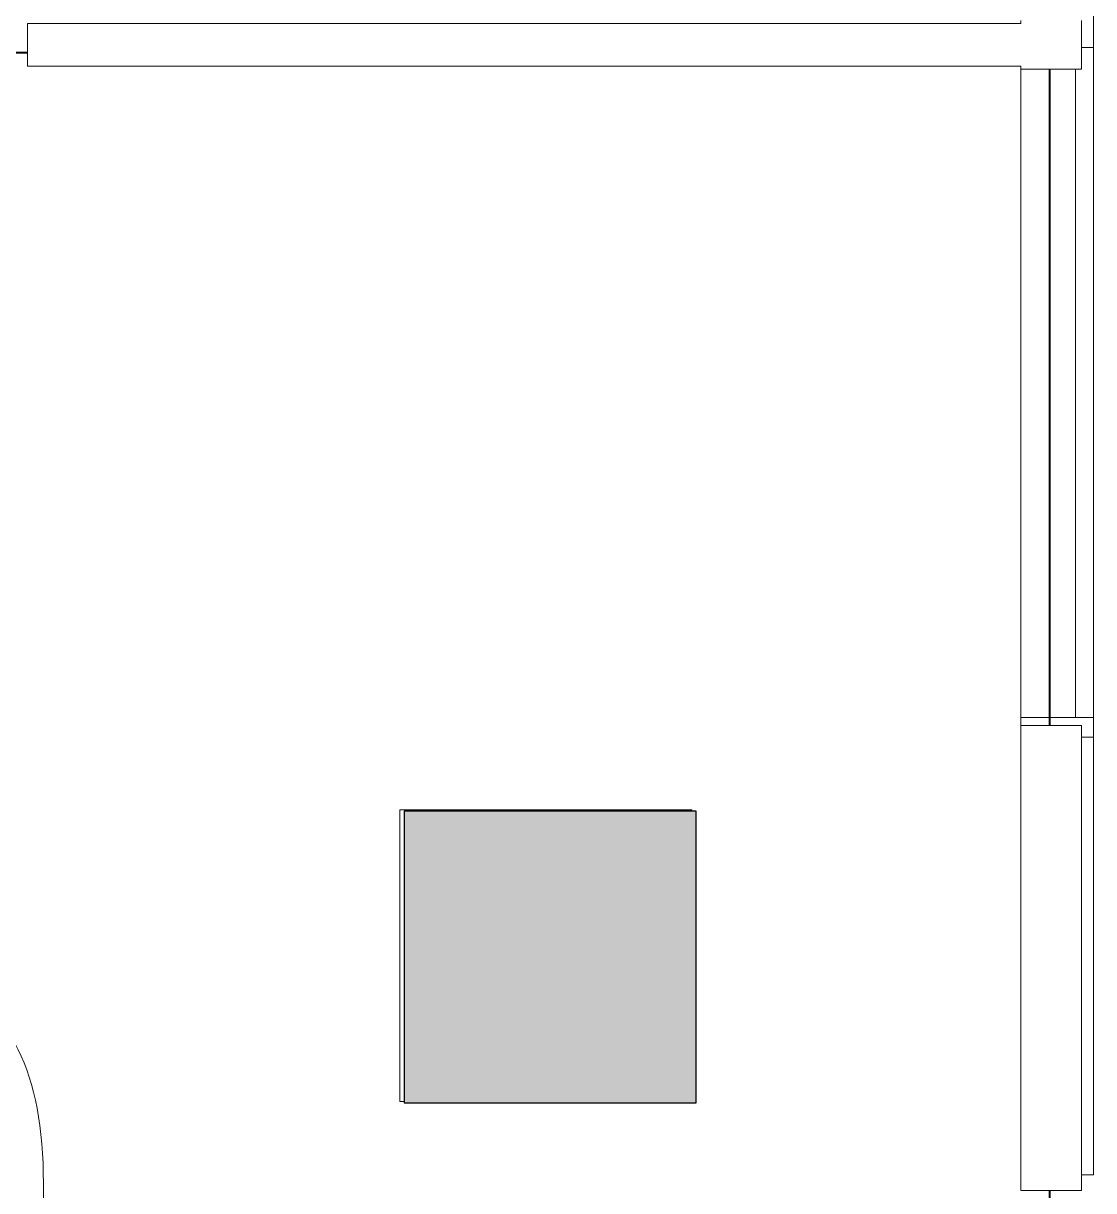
# Model space of a CAD drawing. Header units: inches. Extents: x 920 to 2661, y -647 to 1865.
# Drawn here: x 2572.7 to 2660.7, y 755.6 to 851.6 of the extents above; entities that cross this region are included whole.
import ezdxf

# ---------------------------------------------------------------- set-up
doc = ezdxf.new("R2010")
doc.units = ezdxf.units.IN
doc.header["$MEASUREMENT"] = 0
doc.linetypes.add('Dash', pattern=[0.25, 0.125, -0.125])
doc.linetypes.add('IMPORT-Double Dash 3_8_', pattern=[1, 0.375, -0.125, 0.125, -0.125, 0.125, -0.125])
for name, color, linetype, lineweight in [('A-COLS', 52, 'Continuous', 18), ('A-GLAZ', 151, 'Continuous', 18), ('basebuilding_dwg', 8, 'Continuous', 9), ('I-FURN', 30, 'Continuous', 9), ('I-FURN-HDLN', 30, 'Dash', 9), ('I-WALL', 2, 'Continuous', 18)]:
    doc.layers.add(name, color=color, linetype=linetype, lineweight=lineweight)

# ---------------------------------------------------------------- blocks, each defined once
blk = doc.blocks.new('Frameless opening with glazing - 36_ x 84_-4272587-FIRST FLOOR CONSTRUCTION')
at = {"layer": 'A-GLAZ', "lineweight": 40}
blk.add_line((-19.5, -0.625), (16.5, -0.625), dxfattribs=at)
blk = doc.blocks.new('Table-Teknion-Zones_ZNTCC-R2013 - Counter Height_ 36_ x 72__ No Cut-Out-4442897-FIRST FLOOR CONSTRUCTION')
at = {"layer": 'I-FURN'}
for p, q in [((22.977, 18), (-22.977, 18)), ((-35.9, 0.851), (-35.9, -0.851)), ((35.9, -0.851), (35.9, 0.851)), ((-22.977, -18), (22.977, -18))]:
    blk.add_line(p, q, dxfattribs=at)
for points in [[(-22.977, 18), (-26.423, 18), (-31.937, 16.171), (-35.383, 9.311), (-35.9, 3.137), (-35.9, 0.851)], [(35.9, 0.851), (35.9, 5.424), (34.522, 12.741), (29.352, 17.314), (24.7, 18), (22.977, 18)], [(-35.9, -0.851), (-35.9, -5.424), (-34.522, -12.741), (-29.352, -17.314), (-24.7, -18), (-22.977, -18)], [(22.977, -18), (26.423, -18), (31.937, -16.171), (35.383, -9.311), (35.9, -3.137), (35.9, -0.851)]]:
    blk.add_open_spline(points, degree=3, knots=[0, 0, 0, 0, 0.4, 0.8, 1, 1, 1, 1], dxfattribs=at)
at = {"layer": 'I-FURN-HDLN'}
for p, q in [((20.5, 9.5), (-20.5, 9.5)), ((-20.494, 3.173), (20.494, 3.173)), ((20.494, -3.173), (-20.494, -3.173)), ((-20.5, -9.5), (20.5, -9.5))]:
    blk.add_line(p, q, dxfattribs=at)
for points in [[(-20.5, 9.5), (-28.973, 9.5), (-28.926, -0.007), (-28.973, -9.5), (-20.5, -9.5)], [(-20.494, -3.173), (-22.82, -3.173), (-22.82, 0), (-22.82, 3.173), (-20.494, 3.173)], [(20.494, 3.173), (22.82, 3.173), (22.82, 0), (22.82, -3.173), (20.494, -3.173)]]:
    blk.add_open_spline(points, degree=3, dxfattribs=at)
blk.add_open_spline([(20.5, -9.5), (28.973, -9.5), (28.927, -0.007), (28.972, 9.5), (20.5, 9.5)], degree=3, knots=[0, 0, 0, 0, 0.763145, 1.526281, 1.526281, 1.526281, 1.526281], dxfattribs=at)
blk = doc.blocks.new('Frameless opening with glazing - 58_ x 84_ 2-4768495-FIRST FLOOR CONSTRUCTION')
at = {"layer": 'A-GLAZ', "lineweight": 40}
blk.add_line((-28.5, 0.125), (25.5, 0.125), dxfattribs=at)
blk = doc.blocks.new('basebuilding_dwg-4266169-FIRST FLOOR CONSTRUCTION')
at = {"lineweight": 9}
for p, q in [((2138.663, 849.614), (2137.675, 849.614)), ((2132.675, 847.831), (2132.675, 793.831)), ((2137.163, 847.831), (2137.163, 794.498)), ((2132.663, 794.498), (2138.663, 794.498)), ((2137.675, 792.873), (2138.663, 792.873))]:
    blk.add_line(p, q, dxfattribs=at)
at = {"lineweight": 9, "flags": 128}
for points in [[(2137.675, 756.873), (2138.663, 756.873), (2138.663, 794.498), (2138.663, 1187.31), (2138.663, 1226.498), (2137.675, 1226.498)], [(2105.615, 786.8), (2105.615, 786.902), (2081.615, 786.902), (2081.615, 762.902), (2081.968, 762.902)]]:
    blk.add_lwpolyline(points, dxfattribs=at)

msp = doc.modelspace()

# ---------------------------------------------------------------- hatches: boundary and pattern name
at = {"layer": 'A-COLS'}
msp.add_hatch(color=250, dxfattribs=at).paths.add_polyline_path([(2627.997, 762.8), (2627.997, 786.8), (2603.997, 786.8), (2603.997, 762.8)], flags=0)

# ---------------------------------------------------------------- linework, layer by layer
at = {"layer": 'A-COLS', "color": 8, "lineweight": 30}
for p, q in [((2627.997, 786.8), (2603.997, 786.8)), ((2603.997, 786.8), (2603.997, 762.8)), ((2627.997, 762.8), (2627.997, 786.8)), ((2603.997, 762.8), (2627.997, 762.8))]:
    msp.add_line(p, q, dxfattribs=at)
at = {"layer": 'I-WALL'}
for p, q in [((2654.704, 851.831), (2654.704, 851.581)), ((2659.704, 847.831), (2659.704, 851.831)), ((2654.704, 851.581), (2573.02, 851.581)), ((2573.02, 851.581), (2573.02, 848.081)), ((2573.02, 848.081), (2654.704, 848.081)), ((2654.704, 848.081), (2654.704, 847.831)), ((2654.704, 847.831), (2659.704, 847.831)), ((2654.704, 793.831), (2654.704, 755.581)), ((2659.704, 793.831), (2654.704, 793.831)), ((2659.704, 755.581), (2659.704, 793.831)), ((2654.704, 755.581), (2659.704, 755.581))]:
    msp.add_line(p, q, dxfattribs=at)

# ---------------------------------------------------------------- block references
at = {"layer": 'A-GLAZ'}
msp.add_blockref('Frameless opening with glazing - 36_ x 84_-4272587-FIRST FLOOR CONSTRUCTION', (2556.52, 849.831), dxfattribs=at)
at = {"layer": 'A-GLAZ', "rotation": 89.99999999999993}
for p in [(2657.204, 822.331), (2657.204, 730.081)]:
    msp.add_blockref('Frameless opening with glazing - 58_ x 84_ 2-4768495-FIRST FLOOR CONSTRUCTION', p, dxfattribs=at)
at = {"layer": 'basebuilding_dwg', "color": 250, "linetype": 'IMPORT-Double Dash 3_8_', "lineweight": 18}
msp.add_blockref('basebuilding_dwg-4266169-FIRST FLOOR CONSTRUCTION', (522.029, 0), dxfattribs=at)
at = {"layer": 'I-FURN'}
msp.add_blockref('Table-Teknion-Zones_ZNTCC-R2013 - Counter Height_ 36_ x 72__ No Cut-Out-4442897-FIRST FLOOR CONSTRUCTION', (2538.42, 755.331), dxfattribs=at)

doc.saveas('drawing.dxf')
